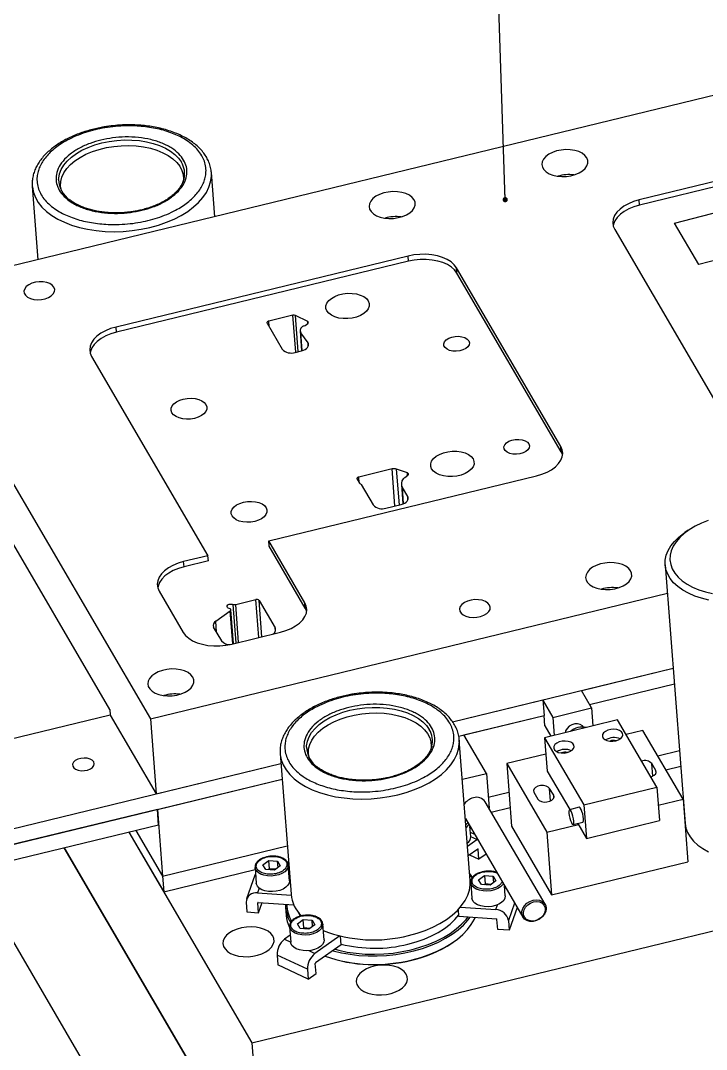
# Model space of a CAD drawing. Header units: millimetres. Extents: x 4 to 907, y 5 to 1495.
# Drawn here: x 93.5 to 227.1, y 135.8 to 336.3 of the extents above; entities that cross this region are included whole.
import ezdxf

# ---------------------------------------------------------------- set-up
doc = ezdxf.new("R2010")
doc.units = ezdxf.units.MM
doc.dimstyles.new('SLDDIMSTYLE1', dxfattribs={"dimtxt": 0.18, "dimasz": 1.016, "dimexe": 0, "dimexo": 0.0625, "dimgap": 0, "dimtad": 0, "dimtih": 1, "dimtoh": 1, "dimdec": 0, "dimrnd": 1e-09, "dimzin": 0, "dimdsep": 46, "dimtxsty": 'Standard', "dimblk1": 'DOT', "dimblk2": 'DOT', "dimsah": 1, "dimcen": 0.09, "dimadec": 0, "dimazin": 0, "dimtfac": 1.016, "dimtdec": 0, "dimtofl": 0, "dimtmove": 0, "dimatfit": 3, "dimldrblk": 'DOT', "dimfxl": 1, "dimfrac": 2, "dimtolj": 1, "dimtzin": 0, "dimarcsym": 0})

# ---------------------------------------------------------------- blocks, each defined once
blk = doc.blocks.new('_Dot')
at = {"color": 0, "linetype": 'ByBlock', "lineweight": -2}
blk.add_line((-0.5, 0), (-1, 0), dxfattribs=at)
at = {"color": 0, "linetype": 'ByBlock', "const_width": 0.5}
blk.add_lwpolyline([(-0.25, 0, 1), (0.25, 0, 1)], format="xyb", close=True, dxfattribs=at)

msp = doc.modelspace()

# ---------------------------------------------------------------- linework, layer by layer
at = {"color": 7, "linetype": 'Continuous', "lineweight": 25}
for p, q in [((320.518, 344.096), (70.29, 283.279)), ((275.56, 316.352), (213.951, 301.378)), ((275.639, 315.336), (214.03, 300.362)), ((125.274, 305.479), (125.256, 305.409)), ((131.291, 298.105), (130.624, 306.74)), ((130.636, 306.548), (130.624, 306.74)), ((95.719, 304.19), (95.728, 304.046)), ((95.728, 304.046), (96.833, 289.73)), ((214.03, 300.362), (213.951, 301.378)), ((220.867, 296.844), (242.845, 302.54)), ((225.549, 288.807), (220.867, 296.844)), ((209.187, 295.633), (235.753, 250.108)), ((168.929, 290.435), (112.059, 276.613)), ((169.008, 289.42), (112.138, 275.598)), ((169.008, 289.42), (168.929, 290.435)), ((232.612, 290.637), (225.549, 288.807)), ((198.697, 253.333), (178.382, 288.146)), ((178.461, 287.131), (178.382, 288.146)), ((198.776, 252.318), (178.461, 287.131)), ((70.29, 283.279), (118.734, 200.263)), ((146.509, 278.906), (141.791, 277.76)), ((149.39, 277.685), (147.007, 278.867)), ((141.473, 277.377), (144.438, 272.288)), ((148.448, 276.757), (148.545, 276.823)), ((148.899, 276.932), (149.411, 277.276)), ((112.138, 275.598), (112.059, 276.613)), ((147.907, 275.882), (148.209, 271.98)), ((149.446, 273.543), (148.048, 275.511)), ((149.499, 272.847), (149.446, 273.543)), ((107.295, 270.869), (129.954, 232.039)), ((146.958, 271.677), (148.195, 271.977)), ((110.833, 202.059), (80.282, 254.412)), ((198.776, 252.318), (198.697, 253.333)), ((199.054, 251.671), (198.776, 252.318)), ((165.824, 248.954), (159.322, 247.374)), ((168.797, 248.168), (166.714, 248.922)), ((141.802, 234.918), (193.933, 247.589)), ((159.004, 246.991), (159.473, 246.188)), ((168.337, 247.266), (168.915, 247.77)), ((159.786, 245.937), (162.115, 241.938)), ((167.627, 245.95), (167.921, 242.143)), ((168.868, 243.586), (167.832, 245.323)), ((164.635, 241.327), (167.601, 242.047)), ((223.53, 236.992), (222.86, 236.537)), ((148.834, 222.868), (141.802, 234.918)), ((141.88, 233.903), (141.802, 234.918)), ((148.912, 221.852), (141.88, 233.903)), ((129.954, 232.039), (125.215, 230.887)), ((125.293, 229.871), (125.215, 230.887)), ((130.032, 231.023), (125.293, 229.871)), ((130.032, 231.023), (129.954, 232.039)), ((219.024, 230.244), (222.913, 179.872)), ((118.734, 200.263), (219.449, 224.742)), ((120.45, 225.142), (125.138, 217.109)), ((135.367, 222.535), (139.298, 223.491)), ((139.929, 223.338), (143.054, 217.982)), ((148.912, 221.852), (148.834, 222.868)), ((131.473, 219.281), (134.313, 221.278)), ((134.273, 221.686), (133.926, 221.848)), ((134.947, 214.906), (134.439, 221.491)), ((149.191, 221.205), (148.912, 221.852)), ((132.628, 215.448), (131.067, 218.123)), ((134.591, 214.819), (144.069, 217.123)), ((177.601, 199.672), (220.578, 210.118)), ((202.799, 205.796), (220.578, 210.118)), ((204.295, 203.056), (220.813, 207.071)), ((204.689, 202.38), (202.708, 205.774)), ((202.799, 205.796), (202.814, 205.593)), ((177.601, 199.672), (195.216, 203.953)), ((195.216, 203.953), (195.451, 200.907)), ((195.232, 203.75), (197.107, 200.537)), ((110.917, 200.97), (80.112, 193.483)), ((110.833, 202.059), (110.917, 200.97)), ((110.917, 200.97), (119.863, 185.639)), ((138.527, 137.089), (403.92, 201.592)), ((178.804, 196.861), (195.451, 200.907)), ((179.812, 197.106), (195.451, 200.907)), ((195.608, 198.876), (195.451, 200.907)), ((197.107, 200.537), (204.689, 202.38)), ((197.107, 200.537), (197.377, 197.032)), ((204.689, 202.38), (204.96, 198.875)), ((118.734, 200.263), (119.863, 185.639)), ((209.742, 200.037), (195.524, 196.582)), ((195.608, 198.876), (196.77, 196.884)), ((217.399, 186.915), (209.742, 200.037)), ((184.187, 189.607), (179.812, 197.106)), ((195.524, 196.582), (203.181, 183.46)), ((195.524, 196.582), (196.026, 190.082)), ((214.685, 197.981), (211.407, 197.184)), ((222.499, 184.591), (214.685, 197.981)), ((173.565, 194.906), (173.547, 194.837)), ((181.032, 168.747), (178.915, 196.167)), ((178.927, 195.976), (178.915, 196.167)), ((144.01, 193.618), (144.019, 193.473)), ((144.019, 193.473), (146.136, 166.053)), ((195.771, 193.384), (188.146, 191.53)), ((217.569, 193.039), (221.817, 194.072)), ((84.32, 177), (144.168, 191.546)), ((119.863, 185.639), (144.168, 191.546)), ((188.146, 191.53), (195.959, 178.141)), ((188.146, 191.53), (189.087, 179.344)), ((217.206, 190.184), (216.424, 191.523)), ((219.155, 190.321), (222.052, 191.025)), ((84.555, 173.954), (144.403, 188.5)), ((120.099, 182.593), (144.403, 188.5)), ((179.509, 188.47), (184.187, 189.607)), ((184.187, 189.607), (184.712, 182.818)), ((196.026, 190.082), (200.421, 182.551)), ((197.301, 185.347), (196.52, 186.686)), ((203.181, 183.46), (217.399, 186.915)), ((217.399, 186.915), (217.901, 180.416)), ((184.542, 185.012), (188.574, 185.992)), ((193.439, 185.937), (194.221, 184.598)), ((217.669, 183.417), (222.499, 184.591)), ((222.499, 184.591), (223.44, 172.404)), ((120.099, 182.593), (84.555, 173.954)), ((120.099, 182.593), (121.102, 169.593)), ((120.334, 179.546), (120.099, 182.593)), ((195.616, 164.132), (183.974, 184.083)), ((185.156, 182.057), (188.809, 182.945)), ((202.297, 183.007), (200.401, 182.546)), ((203.181, 183.46), (203.683, 176.96)), ((180.102, 180.798), (191.297, 161.612)), ((120.334, 179.546), (84.79, 170.907)), ((115.92, 178.473), (121.102, 169.593)), ((180.337, 180.395), (180.136, 180.346)), ((181.144, 177.291), (180.991, 179.274)), ((189.087, 179.344), (196.9, 165.954)), ((195.959, 178.141), (202.12, 179.638)), ((201.109, 179.631), (203.005, 180.091)), ((201.999, 179.847), (203.683, 176.96)), ((203.683, 176.96), (217.901, 180.416)), ((114.569, 178.145), (138.527, 137.089)), ((114.569, 178.145), (121.337, 166.547)), ((180.517, 175.412), (182.359, 176.706)), ((181.92, 177.682), (181.083, 178.074)), ((182.359, 176.706), (182.453, 176.769)), ((195.959, 178.141), (196.9, 165.954)), ((101.959, 175.08), (140.722, 108.654)), ((146.973, 97.942), (101.959, 175.08)), ((121.102, 169.593), (145.406, 175.5)), ((182.5, 174.878), (180.659, 173.584)), ((182.723, 172.894), (182.572, 174.844)), ((140.664, 171.83), (141.815, 172.64)), ((141.815, 172.64), (143.507, 172.521)), ((141.94, 171.015), (141.815, 172.64)), ((143.507, 172.521), (144.049, 171.594)), ((143.603, 171.28), (143.507, 172.521)), ((145.384, 172.391), (145.642, 172.454)), ((180.895, 173.75), (182.723, 172.894)), ((184.135, 173.887), (182.723, 172.894)), ((150.109, 57.319), (83.666, 171.179)), ((121.337, 166.547), (139.161, 170.879)), ((139.132, 171.259), (139.367, 168.212)), ((139.135, 171.22), (139.132, 171.259)), ((141.205, 170.903), (140.664, 171.83)), ((142.898, 170.784), (141.205, 170.903)), ((141.94, 171.015), (141.729, 170.866)), ((143.109, 170.933), (141.94, 171.015)), ((144.049, 171.594), (142.898, 170.784)), ((145.848, 168.712), (145.612, 171.759)), ((145.785, 170.598), (145.701, 170.604)), ((196.9, 165.954), (223.44, 172.404)), ((121.102, 169.593), (121.337, 166.547)), ((139.103, 169.762), (137.487, 165.159)), ((181.544, 169.282), (180.92, 170.2)), ((182.68, 168.894), (183.831, 169.703)), ((183.221, 167.966), (182.68, 168.894)), ((183.831, 169.703), (185.523, 169.585)), ((183.831, 169.703), (183.956, 168.078)), ((186.065, 168.657), (184.914, 167.848)), ((185.523, 169.585), (186.065, 168.657)), ((185.619, 168.344), (185.523, 169.585)), ((181.047, 168.134), (181.163, 168.126)), ((181.148, 168.322), (181.383, 165.276)), ((181.151, 168.284), (181.148, 168.322)), ((184.914, 167.848), (183.221, 167.966)), ((183.956, 168.078), (183.745, 167.929)), ((185.125, 167.997), (183.956, 168.078)), ((187.864, 165.776), (187.71, 167.759)), ((187.718, 167.666), (187.768, 167.661)), ((137.406, 164.528), (137.554, 162.619)), ((139.601, 166.314), (146.154, 165.856)), ((139.742, 164.486), (146.669, 164.002)), ((139.801, 162.462), (140.493, 164.434)), ((137.554, 162.619), (139.801, 162.462)), ((139.801, 162.462), (139.65, 164.412)), ((145.078, 163.52), (145.203, 161.895)), ((178.848, 161.753), (178.742, 163.126)), ((179.121, 163.552), (186.014, 163.07)), ((190.211, 163.474), (188.657, 159.047)), ((147.384, 160.315), (148.535, 161.124)), ((148.535, 161.124), (150.227, 161.006)), ((148.66, 159.5), (148.535, 161.124)), ((150.227, 161.006), (150.768, 160.079)), ((150.323, 159.765), (150.227, 161.006)), ((186.155, 161.242), (178.848, 161.753)), ((186.409, 159.204), (186.259, 161.154)), ((188.509, 160.957), (188.657, 159.047)), ((145.851, 159.744), (146.086, 156.697)), ((145.855, 159.705), (145.851, 159.744)), ((147.925, 159.387), (147.384, 160.315)), ((149.617, 159.269), (147.925, 159.387)), ((148.66, 159.5), (148.449, 159.351)), ((149.829, 159.418), (148.66, 159.5)), ((150.768, 160.079), (149.617, 159.269)), ((152.567, 157.197), (152.332, 160.244)), ((188.657, 159.047), (186.409, 159.204)), ((145.981, 158.061), (144.872, 157.281)), ((155.664, 157.936), (150.791, 154.51)), ((155.902, 156.176), (155.768, 157.911)), ((177.464, 156.53), (177.632, 156.644)), ((155.902, 156.176), (150.932, 152.682)), ((149.347, 151.438), (143.427, 154.21)), ((143.427, 154.21), (143.575, 152.301)), ((151.023, 150.604), (150.872, 152.554)), ((149.494, 149.529), (143.575, 152.301)), ((149.347, 151.438), (149.494, 149.529)), ((149.494, 149.529), (151.023, 150.604)), ((138.527, 137.089), (140.722, 108.654))]:
    msp.add_line(p, q, dxfattribs=at)
at = {"color": 8, "linetype": 'Continuous', "lineweight": 25}
for p, q in [((147.065, 271.703), (146.509, 278.906)), ((147.551, 271.821), (147.007, 278.867)), ((141.874, 276.689), (141.791, 277.76)), ((149.421, 277.282), (149.39, 277.685)), ((148.318, 272.009), (148.048, 275.511)), ((166.38, 241.75), (165.824, 248.954)), ((167.252, 241.962), (166.714, 248.922)), ((159.405, 246.305), (159.322, 247.374)), ((168.833, 247.698), (168.797, 248.168)), ((168.073, 242.203), (167.832, 245.323)), ((168.918, 242.946), (168.868, 243.586)), ((139.869, 216.102), (139.298, 223.491)), ((140.476, 216.25), (139.929, 223.338)), ((134.807, 214.872), (134.313, 221.278)), ((135.477, 215.035), (134.896, 222.561)), ((135.937, 215.147), (135.367, 222.535)), ((131.638, 217.144), (131.473, 219.281)), ((143.102, 217.357), (143.054, 217.982)), ((216.612, 189.092), (216.424, 191.523)), ((217.245, 189.677), (217.206, 190.184)), ((196.707, 184.254), (196.52, 186.686)), ((197.34, 184.839), (197.301, 185.347)), ((182.359, 176.706), (181.145, 177.274)), ((182.572, 174.844), (182.499, 174.878)), ((139.932, 167.258), (139.601, 166.314)), ((139.668, 164.461), (139.65, 164.412)), ((186.014, 163.07), (186.345, 164.014)), ((189.7, 164.349), (188.509, 160.957)), ((144.872, 157.281), (146.085, 156.713)), ((149.578, 155.078), (150.791, 154.51))]:
    msp.add_line(p, q, dxfattribs=at)
at = {"color": 8, "linetype": 'Continuous', "lineweight": 25, "flags": 128}
for points in [[(100.868, 305.331), (100.879, 305.591), (101.034, 306.456), (101.364, 307.314), (101.867, 308.151), (102.534, 308.955), (103.355, 309.714), (104.32, 310.418), (105.412, 311.056), (106.618, 311.619), (107.918, 312.099), (109.294, 312.488), (110.727, 312.782), (112.195, 312.975), (113.676, 313.065), (115.15, 313.05), (116.594, 312.932), (117.988, 312.711), (119.311, 312.39), (120.544, 311.975), (121.669, 311.472), (122.669, 310.887), (123.531, 310.23), (124.241, 309.509), (124.789, 308.736)], [(118.646, 296.02), (120.296, 296.476), (121.873, 297.023), (123.36, 297.657), (124.744, 298.369), (126.008, 299.154), (127.141, 300.003), (128.131, 300.907), (128.967, 301.857), (129.641, 302.844), (130.146, 303.856), (130.477, 304.885), (130.63, 305.918), (130.636, 306.548)], [(95.728, 304.046), (95.748, 303.839), (95.952, 302.827), (96.333, 301.841), (96.887, 300.892), (97.609, 299.989), (98.49, 299.141), (99.521, 298.357), (100.693, 297.646), (101.993, 297.014), (103.407, 296.468), (104.922, 296.013), (106.522, 295.655), (108.19, 295.397), (109.909, 295.241), (111.661, 295.19), (113.429, 295.243), (115.195, 295.4), (116.94, 295.66), (118.646, 296.02)], [(149.158, 194.759), (149.17, 195.019), (149.324, 195.884), (149.655, 196.741), (150.158, 197.578), (150.825, 198.382), (151.646, 199.142), (152.61, 199.846), (153.703, 200.484), (154.908, 201.047), (156.209, 201.527), (157.585, 201.916), (159.018, 202.209), (160.486, 202.402), (161.967, 202.492), (163.44, 202.478), (164.885, 202.359), (166.278, 202.138), (167.602, 201.818), (168.835, 201.403), (169.96, 200.899), (170.96, 200.315), (171.822, 199.657), (172.532, 198.937), (173.08, 198.164)], [(166.936, 185.448), (168.587, 185.904), (170.163, 186.451), (171.651, 187.084), (173.034, 187.797), (174.299, 188.582), (175.432, 189.431), (176.421, 190.335), (177.257, 191.285), (177.932, 192.271), (178.437, 193.284), (178.768, 194.312), (178.921, 195.346), (178.927, 195.976)], [(144.019, 193.473), (144.039, 193.267), (144.243, 192.255), (144.624, 191.269), (145.178, 190.319), (145.899, 189.416), (146.78, 188.568), (147.812, 187.785), (148.984, 187.073), (150.284, 186.441), (151.698, 185.895), (153.213, 185.441), (154.813, 185.083), (156.481, 184.825), (158.2, 184.669), (159.952, 184.617), (161.72, 184.671), (163.486, 184.828), (165.23, 185.088), (166.936, 185.448)], [(180.759, 179.672), (180.606, 179.437), (180.235, 179.065)], [(145.616, 171.669), (145.548, 171.287), (145.31, 170.859), (144.913, 170.466), (144.38, 170.129), (143.738, 169.867), (143.023, 169.693), (142.273, 169.617), (141.528, 169.643), (140.828, 169.77), (140.212, 169.99), (139.712, 170.292), (139.356, 170.66), (139.162, 171.074), (139.135, 171.22)], [(187.478, 168.157), (187.326, 167.922), (186.929, 167.529), (186.396, 167.193), (185.754, 166.93), (185.039, 166.757), (184.289, 166.681), (183.544, 166.707), (182.844, 166.833), (182.228, 167.054), (181.728, 167.356), (181.372, 167.724), (181.178, 168.137), (181.151, 168.284)], [(152.335, 160.154), (152.267, 159.772), (152.029, 159.344), (151.633, 158.951), (151.1, 158.614), (150.458, 158.352), (149.743, 158.178), (148.993, 158.102), (148.248, 158.128), (147.548, 158.255), (146.932, 158.475), (146.432, 158.777), (146.075, 159.145), (145.882, 159.559), (145.855, 159.705)]]:
    msp.add_lwpolyline(points, dxfattribs=at)
at = {"color": 7, "linetype": 'Continuous', "lineweight": 25, "flags": 128}
for points in [[(101.416, 303.192), (101.402, 303.242), (101.25, 304.087), (101.28, 304.946), (101.491, 305.805), (101.879, 306.652), (102.439, 307.474), (103.163, 308.258), (104.038, 308.993), (105.053, 309.666), (106.191, 310.269), (107.435, 310.792), (108.767, 311.227), (110.167, 311.567), (111.612, 311.807), (113.082, 311.944), (114.553, 311.975), (116.004, 311.901), (117.413, 311.722), (118.758, 311.44), (120.019, 311.061), (121.177, 310.59), (122.213, 310.034), (123.114, 309.401), (123.864, 308.701), (124.452, 307.945), (124.87, 307.145), (125.112, 306.311), (125.173, 305.457), (125.076, 304.7)], [(203.743, 309.599), (203.372, 310.063), (202.842, 310.465), (202.175, 310.79), (201.397, 311.023), (200.54, 311.156), (199.64, 311.182), (198.733, 311.101), (197.857, 310.917), (197.047, 310.635), (196.336, 310.269), (195.754, 309.833), (195.325, 309.345), (195.066, 308.825), (194.987, 308.294), (195.092, 307.774), (195.376, 307.287), (195.829, 306.851), (196.431, 306.486), (197.157, 306.206), (197.979, 306.022), (198.862, 305.942), (199.77, 305.969), (200.666, 306.102), (201.514, 306.337), (202.278, 306.662), (202.927, 307.065), (203.435, 307.529), (203.782, 308.036), (203.952, 308.564), (203.938, 309.092), (203.743, 309.599)], [(170.095, 301.421), (169.724, 301.885), (169.194, 302.287), (168.527, 302.612), (167.749, 302.845), (166.892, 302.978), (165.992, 303.004), (165.085, 302.923), (164.209, 302.738), (163.399, 302.457), (162.688, 302.091), (162.106, 301.655), (161.677, 301.167), (161.418, 300.647), (161.339, 300.116), (161.444, 299.596), (161.728, 299.109), (162.181, 298.673), (162.783, 298.308), (163.509, 298.027), (164.331, 297.844), (165.214, 297.764), (166.122, 297.791), (167.018, 297.924), (167.866, 298.159), (168.63, 298.484), (169.279, 298.887), (169.787, 299.351), (170.134, 299.858), (170.304, 300.386), (170.29, 300.914), (170.095, 301.421)], [(213.951, 301.378), (212.868, 301.058), (211.869, 300.647), (210.98, 300.156), (210.221, 299.595), (209.611, 298.98), (209.166, 298.324), (208.897, 297.645), (208.81, 296.959), (208.907, 296.283), (209.187, 295.633)], [(214.03, 300.362), (212.947, 300.042), (211.948, 299.632), (211.058, 299.14), (210.299, 298.579), (209.69, 297.964), (209.245, 297.309), (208.976, 296.629), (208.908, 296.28)], [(178.382, 288.146), (177.928, 288.753), (177.31, 289.303), (176.543, 289.781), (175.647, 290.177), (174.643, 290.48), (173.555, 290.684), (172.412, 290.782), (171.241, 290.773), (170.07, 290.656), (168.929, 290.435)], [(178.461, 287.131), (178.006, 287.738), (177.388, 288.287), (176.622, 288.766), (175.725, 289.162), (174.721, 289.465), (173.634, 289.668), (172.491, 289.766), (171.319, 289.757), (170.149, 289.641), (169.008, 289.42)], [(99.955, 284.373), (99.633, 284.751), (99.152, 285.062), (98.543, 285.286), (97.844, 285.409), (97.099, 285.424), (96.354, 285.329), (95.658, 285.131), (95.053, 284.842), (94.577, 284.48), (94.26, 284.068), (94.123, 283.631), (94.173, 283.198), (94.408, 282.795), (94.813, 282.448), (95.362, 282.179), (96.022, 282.004), (96.749, 281.934), (97.5, 281.975), (98.226, 282.122), (98.882, 282.368), (99.427, 282.696), (99.826, 283.086), (100.055, 283.514), (100.099, 283.952), (99.955, 284.373)], [(161.184, 281.694), (161.372, 281.2), (161.376, 280.684), (161.195, 280.17), (160.838, 279.679), (160.32, 279.234), (159.664, 278.853), (158.898, 278.554), (158.055, 278.349), (157.174, 278.248), (156.292, 278.255), (155.447, 278.369), (154.677, 278.585), (154.016, 278.895), (153.491, 279.285), (153.127, 279.736), (152.939, 280.231), (152.935, 280.747), (153.116, 281.261), (153.473, 281.752), (153.991, 282.197), (154.647, 282.578), (155.413, 282.877), (156.256, 283.082), (157.137, 283.183), (158.019, 283.176), (158.864, 283.062), (159.634, 282.845), (160.295, 282.536), (160.82, 282.146), (161.184, 281.694)], [(141.791, 277.76), (141.702, 277.732), (141.622, 277.695), (141.554, 277.65), (141.502, 277.6), (141.467, 277.545), (141.45, 277.488), (141.452, 277.431), (141.473, 277.377)], [(112.059, 276.613), (110.976, 276.294), (109.977, 275.883), (109.088, 275.391), (108.329, 274.831), (107.719, 274.215), (107.275, 273.56), (107.005, 272.881), (106.918, 272.194), (107.016, 271.518), (107.295, 270.869)], [(112.138, 275.598), (111.055, 275.278), (110.056, 274.867), (109.166, 274.376), (108.407, 273.815), (107.798, 273.199), (107.353, 272.544), (107.084, 271.865), (107.016, 271.515)], [(180.754, 273.928), (180.876, 273.546), (180.815, 273.149), (180.572, 272.767), (180.168, 272.428), (179.631, 272.158), (179.002, 271.977), (178.327, 271.898), (177.656, 271.926), (177.039, 272.06), (176.522, 272.291), (176.143, 272.599), (175.93, 272.964), (175.899, 273.357), (176.053, 273.75), (176.379, 274.114), (176.854, 274.421), (177.443, 274.649), (178.101, 274.78), (178.78, 274.806), (179.43, 274.724), (180.003, 274.54), (180.455, 274.268), (180.754, 273.928)], [(148.195, 271.977), (148.56, 272.09), (148.885, 272.241), (149.158, 272.425), (149.367, 272.634), (149.505, 272.859), (149.564, 273.092), (149.545, 273.323), (149.446, 273.543)], [(129.571, 261.488), (129.731, 261.051), (129.717, 260.595), (129.529, 260.144), (129.177, 259.719), (128.678, 259.343), (128.058, 259.034), (127.347, 258.807), (126.582, 258.675), (125.799, 258.643), (125.04, 258.714), (124.342, 258.883), (123.739, 259.142), (123.262, 259.479), (122.936, 259.876), (122.776, 260.313), (122.79, 260.769), (122.978, 261.22), (123.33, 261.645), (123.828, 262.021), (124.449, 262.33), (125.159, 262.557), (125.925, 262.689), (126.707, 262.721), (127.466, 262.65), (128.165, 262.481), (128.768, 262.222), (129.244, 261.885), (129.571, 261.488)], [(192.474, 253.844), (192.597, 253.461), (192.535, 253.064), (192.293, 252.682), (191.888, 252.344), (191.351, 252.074), (190.722, 251.893), (190.047, 251.813), (189.376, 251.842), (188.759, 251.976), (188.242, 252.206), (187.863, 252.515), (187.65, 252.88), (187.62, 253.273), (187.773, 253.666), (188.099, 254.03), (188.575, 254.337), (189.163, 254.564), (189.821, 254.696), (190.501, 254.722), (191.151, 254.639), (191.723, 254.456), (192.175, 254.184), (192.474, 253.844)], [(193.933, 247.589), (195.016, 247.908), (196.015, 248.319), (196.904, 248.811), (197.663, 249.371), (198.273, 249.987), (198.717, 250.642), (198.987, 251.321), (199.074, 252.007), (198.976, 252.684), (198.697, 253.333)], [(181.59, 250.912), (181.779, 250.418), (181.782, 249.902), (181.602, 249.388), (181.245, 248.897), (180.727, 248.452), (180.07, 248.071), (179.304, 247.772), (178.462, 247.567), (177.581, 247.466), (176.698, 247.473), (175.854, 247.587), (175.084, 247.803), (174.422, 248.113), (173.898, 248.502), (173.534, 248.954), (173.346, 249.449), (173.342, 249.965), (173.522, 250.479), (173.88, 250.97), (174.398, 251.415), (175.054, 251.796), (175.82, 252.095), (176.662, 252.3), (177.544, 252.401), (178.426, 252.394), (179.271, 252.28), (180.04, 252.063), (180.702, 251.754), (181.226, 251.364), (181.59, 250.912)], [(159.322, 247.374), (159.233, 247.346), (159.153, 247.31), (159.085, 247.265), (159.033, 247.214), (158.997, 247.159), (158.981, 247.102), (158.983, 247.046), (159.004, 246.991)], [(168.915, 247.77), (168.963, 247.821), (168.994, 247.877), (169.007, 247.934), (169, 247.991), (168.974, 248.044), (168.931, 248.093), (168.871, 248.135), (168.797, 248.168)], [(141.291, 241.404), (141.451, 240.967), (141.437, 240.511), (141.249, 240.059), (140.897, 239.635), (140.398, 239.259), (139.778, 238.949), (139.067, 238.723), (138.302, 238.591), (137.52, 238.559), (136.76, 238.629), (136.062, 238.798), (135.459, 239.058), (134.983, 239.394), (134.656, 239.791), (134.496, 240.229), (134.51, 240.684), (134.698, 241.136), (135.05, 241.56), (135.549, 241.937), (136.169, 242.246), (136.88, 242.472), (137.645, 242.605), (138.427, 242.636), (139.187, 242.566), (139.885, 242.397), (140.488, 242.137), (140.964, 241.801), (141.291, 241.404)], [(167.601, 242.047), (167.96, 242.158), (168.282, 242.306), (168.552, 242.485), (168.762, 242.69), (168.902, 242.91), (168.968, 243.139), (168.957, 243.367), (168.868, 243.586)], [(227.421, 238.887), (226.085, 238.375), (224.844, 237.782), (223.716, 237.116), (222.713, 236.386), (221.851, 235.6), (221.139, 234.77), (220.587, 233.907), (220.202, 233.02), (219.99, 232.123), (219.953, 231.226), (220.091, 230.341), (220.403, 229.481), (220.885, 228.655), (221.53, 227.875), (222.33, 227.152), (223.275, 226.493), (224.352, 225.909), (225.547, 225.407), (226.845, 224.992), (228.228, 224.672)], [(227.507, 223.384), (226.094, 223.741), (224.77, 224.19), (223.551, 224.726), (222.453, 225.343), (221.49, 226.033), (220.671, 226.787), (220.008, 227.597), (219.509, 228.453), (219.179, 229.344), (219.023, 230.259), (219.043, 231.188), (219.237, 232.119), (219.605, 233.04), (220.141, 233.942), (220.839, 234.812), (221.69, 235.64), (222.685, 236.416), (222.86, 236.537)], [(125.215, 230.887), (124.132, 230.567), (123.133, 230.156), (122.243, 229.665), (121.484, 229.104), (120.875, 228.489), (120.43, 227.833), (120.161, 227.154), (120.074, 226.468), (120.171, 225.792), (120.45, 225.142)], [(212.288, 229.117), (211.917, 229.581), (211.387, 229.983), (210.72, 230.308), (209.942, 230.541), (209.085, 230.674), (208.185, 230.7), (207.278, 230.619), (206.402, 230.435), (205.592, 230.153), (204.881, 229.787), (204.3, 229.351), (203.87, 228.863), (203.611, 228.343), (203.532, 227.812), (203.637, 227.293), (203.921, 226.805), (204.374, 226.369), (204.976, 226.004), (205.702, 225.724), (206.524, 225.54), (207.407, 225.46), (208.315, 225.487), (209.211, 225.62), (210.059, 225.855), (210.823, 226.18), (211.472, 226.583), (211.98, 227.047), (212.327, 227.554), (212.497, 228.082), (212.484, 228.61), (212.288, 229.117)], [(125.293, 229.871), (124.21, 229.552), (123.211, 229.141), (122.321, 228.649), (121.563, 228.089), (120.953, 227.473), (120.508, 226.818), (120.239, 226.139), (120.172, 225.789)], [(133.926, 221.848), (133.752, 221.973), (133.678, 222.131), (133.713, 222.299), (133.854, 222.452), (134.08, 222.568), (134.356, 222.629), (134.642, 222.627), (134.896, 222.561)], [(144.069, 217.123), (145.153, 217.443), (146.151, 217.854), (147.041, 218.345), (147.8, 218.906), (148.409, 219.521), (148.854, 220.177), (149.123, 220.856), (149.211, 221.542), (149.113, 222.218), (148.834, 222.868)], [(184.801, 222.436), (184.478, 222.814), (183.997, 223.125), (183.388, 223.349), (182.689, 223.472), (181.944, 223.487), (181.2, 223.392), (180.503, 223.194), (179.898, 222.905), (179.422, 222.542), (179.106, 222.13), (178.968, 221.694), (179.019, 221.261), (179.254, 220.858), (179.658, 220.511), (180.208, 220.241), (180.867, 220.066), (181.595, 219.997), (182.345, 220.037), (183.071, 220.185), (183.728, 220.43), (184.272, 220.759), (184.672, 221.149), (184.901, 221.577), (184.944, 222.015), (184.801, 222.436)], [(125.138, 217.109), (125.593, 216.501), (126.211, 215.952), (126.977, 215.473), (127.874, 215.077), (128.878, 214.774), (129.965, 214.571), (131.108, 214.473), (132.28, 214.482), (133.45, 214.599), (134.591, 214.819)], [(126.983, 208.384), (126.613, 208.848), (126.083, 209.25), (125.415, 209.575), (124.637, 209.808), (123.78, 209.941), (122.88, 209.967), (121.973, 209.886), (121.097, 209.702), (120.287, 209.42), (119.577, 209.054), (118.995, 208.618), (118.565, 208.13), (118.306, 207.61), (118.227, 207.079), (118.332, 206.56), (118.617, 206.072), (119.069, 205.636), (119.671, 205.271), (120.398, 204.991), (121.219, 204.807), (122.102, 204.727), (123.01, 204.754), (123.906, 204.887), (124.754, 205.122), (125.518, 205.447), (126.167, 205.85), (126.676, 206.314), (127.022, 206.821), (127.192, 207.349), (127.179, 207.877), (126.983, 208.384)], [(149.707, 192.62), (149.693, 192.67), (149.541, 193.515), (149.571, 194.374), (149.782, 195.233), (150.17, 196.08), (150.73, 196.902), (151.453, 197.686), (152.329, 198.42), (153.343, 199.094), (154.482, 199.697), (155.726, 200.219), (157.058, 200.654), (158.457, 200.994), (159.903, 201.235), (161.373, 201.372), (162.844, 201.403), (164.295, 201.329), (165.704, 201.149), (167.049, 200.868), (168.31, 200.489), (169.467, 200.018), (170.504, 199.461), (171.404, 198.829), (172.154, 198.129), (172.743, 197.373), (173.161, 196.572), (173.402, 195.739), (173.463, 194.885), (173.367, 194.127)], [(203.101, 198.654), (202.888, 198.912), (202.476, 199.173), (201.968, 199.297), (201.409, 199.27), (200.848, 199.097), (200.336, 198.792), (199.917, 198.383), (199.63, 197.906), (199.521, 197.553)], [(209.403, 195.98), (209.934, 196.163), (210.363, 196.426), (210.65, 196.744), (210.771, 197.089), (210.715, 197.431), (210.487, 197.739), (210.108, 197.986), (209.61, 198.15), (209.038, 198.216), (208.443, 198.179), (207.878, 198.042), (207.393, 197.816), (207.031, 197.523), (206.824, 197.188), (206.791, 196.84), (206.935, 196.512), (207.242, 196.231), (207.686, 196.023), (208.227, 195.907), (208.817, 195.892), (209.403, 195.98)], [(199.925, 193.676), (200.456, 193.86), (200.884, 194.122), (201.172, 194.44), (201.293, 194.785), (201.237, 195.127), (201.009, 195.435), (200.629, 195.682), (200.131, 195.846), (199.559, 195.912), (198.965, 195.875), (198.399, 195.738), (197.914, 195.513), (197.553, 195.219), (197.346, 194.884), (197.313, 194.537), (197.456, 194.208), (197.764, 193.927), (198.208, 193.719), (198.749, 193.603), (199.339, 193.588), (199.925, 193.676)], [(107.711, 191.859), (107.426, 192.173), (106.987, 192.415), (106.433, 192.564), (105.815, 192.608), (105.185, 192.541), (104.601, 192.37), (104.115, 192.11), (103.769, 191.785), (103.594, 191.422), (103.606, 191.055), (103.804, 190.716), (104.17, 190.434), (104.672, 190.236), (105.265, 190.139), (105.896, 190.151), (106.51, 190.271), (107.051, 190.489), (107.472, 190.785), (107.735, 191.133), (107.817, 191.502), (107.711, 191.859)], [(216.212, 188.949), (216.433, 189.018), (216.875, 189.244), (217.172, 189.537), (217.286, 189.864), (217.206, 190.184)], [(196.52, 186.686), (196.253, 186.961), (195.833, 187.158), (195.31, 187.252), (194.747, 187.233), (194.212, 187.103), (193.77, 186.878), (193.473, 186.584), (193.358, 186.257), (193.439, 185.937)], [(194.221, 184.598), (194.487, 184.323), (194.907, 184.126), (195.431, 184.031), (195.994, 184.05), (196.528, 184.18), (196.971, 184.406), (197.267, 184.7), (197.382, 185.026), (197.301, 185.347)], [(201.224, 180.285), (201.164, 180.75), (201.054, 181.256), (200.908, 181.742), (200.744, 182.149), (200.581, 182.428), (200.439, 182.545), (200.336, 182.487), (200.282, 182.26), (200.286, 181.892), (200.347, 181.426), (200.457, 180.92), (200.602, 180.435), (200.766, 180.028), (200.929, 179.749), (201.071, 179.631), (201.175, 179.69), (201.228, 179.917), (201.224, 180.285)], [(203.005, 180.091), (203.07, 180.15), (203.124, 180.377), (203.12, 180.746), (203.059, 181.211), (202.95, 181.717), (202.804, 182.203), (202.64, 182.61), (202.477, 182.889), (202.335, 183.006), (202.297, 183.007)], [(222.913, 179.872), (223.068, 178.972), (223.398, 178.081), (223.897, 177.225), (224.56, 176.415), (225.378, 175.661), (226.342, 174.971), (227.44, 174.354)], [(145.612, 171.759), (145.614, 171.727), (145.616, 171.669)], [(139.227, 170.029), (139.143, 169.865), (139.103, 169.762)], [(145.848, 168.712), (145.85, 168.68), (145.783, 168.24), (145.545, 167.812), (145.149, 167.419), (144.615, 167.082), (143.974, 166.82), (143.258, 166.646), (142.508, 166.57), (141.763, 166.596), (141.064, 166.723), (140.447, 166.943), (139.947, 167.246), (139.591, 167.613), (139.397, 168.027), (139.367, 168.212)], [(169.053, 158.027), (170.703, 158.483), (172.28, 159.031), (173.768, 159.664), (175.151, 160.377), (176.416, 161.162), (177.549, 162.01), (178.538, 162.914), (179.374, 163.865), (180.048, 164.851), (180.553, 165.863), (180.884, 166.892), (181.038, 167.925), (181.032, 168.747)], [(181.42, 169.197), (181.291, 169.428), (180.937, 169.98)], [(187.864, 165.776), (187.866, 165.744), (187.799, 165.304), (187.561, 164.876), (187.165, 164.483), (186.631, 164.146), (185.99, 163.884), (185.274, 163.71), (184.524, 163.634), (183.779, 163.66), (183.08, 163.787), (182.463, 164.007), (181.963, 164.309), (181.607, 164.677), (181.413, 165.091), (181.383, 165.276)], [(193.3, 164.904), (193.945, 164.984), (194.554, 164.907), (195.081, 164.68), (195.488, 164.318), (195.745, 163.85), (195.831, 163.308), (195.742, 162.735), (195.483, 162.172), (195.074, 161.66), (194.544, 161.239), (193.935, 160.939), (193.289, 160.782), (192.656, 160.78), (192.083, 160.933), (191.611, 161.231), (191.276, 161.65), (191.103, 162.159), (191.105, 162.722), (191.28, 163.296), (191.618, 163.838), (192.091, 164.309), (192.666, 164.673), (193.3, 164.904)], [(193.394, 164.567), (194, 164.639), (194.569, 164.557), (195.054, 164.327), (195.416, 163.969), (195.626, 163.512), (195.666, 162.991), (195.533, 162.451), (195.239, 161.933), (194.806, 161.481), (194.271, 161.131), (193.676, 160.911), (193.069, 160.839), (192.5, 160.921), (192.015, 161.15), (191.653, 161.508), (191.444, 161.965), (191.404, 162.486), (191.536, 163.026), (191.831, 163.544), (192.263, 163.996), (192.798, 164.347), (193.394, 164.567)], [(147.6, 162.486), (147.664, 162.309), (147.887, 161.794)], [(154.337, 155.076), (154.356, 155.07), (155.96, 154.668), (157.638, 154.361), (159.373, 154.153), (161.149, 154.046), (162.949, 154.041), (164.757, 154.139), (166.556, 154.337), (168.329, 154.634), (170.06, 155.028), (171.732, 155.514), (173.329, 156.089), (174.837, 156.747), (176.242, 157.481), (177.53, 158.285), (178.69, 159.152), (179.711, 160.073), (180.583, 161.039), (181.007, 161.602)], [(154.709, 155.337), (155.446, 155.146), (157.102, 154.803), (158.822, 154.56), (160.59, 154.418), (162.388, 154.381), (164.199, 154.447), (166.006, 154.616), (167.792, 154.888), (169.538, 155.258), (171.229, 155.723), (172.848, 156.279), (174.379, 156.921), (175.808, 157.643), (177.121, 158.436), (178.306, 159.295), (179.35, 160.21), (180.244, 161.173), (180.603, 161.63)], [(168.913, 156.329), (170.52, 156.774), (172.052, 157.312), (173.494, 157.936), (174.828, 158.639), (176.042, 159.413), (177.121, 160.251), (178.053, 161.142), (178.823, 162.069)], [(169.758, 153.296), (171.445, 153.759), (173.063, 154.313), (174.595, 154.95), (176.027, 155.666), (177.345, 156.453), (178.538, 157.305), (179.595, 158.213), (180.505, 159.169), (181.26, 160.164), (181.852, 161.188), (182.012, 161.532)], [(142.587, 157.951), (142.205, 158.437), (141.667, 158.864), (140.99, 159.216), (140.199, 159.481), (139.324, 159.649), (138.395, 159.714), (137.446, 159.674), (136.512, 159.529), (135.626, 159.286), (134.821, 158.954), (134.125, 158.543), (133.563, 158.069), (133.156, 157.55), (132.919, 157.003), (132.86, 156.449), (132.981, 155.908), (133.279, 155.398), (133.741, 154.94), (134.351, 154.549), (135.089, 154.239), (135.925, 154.021), (136.831, 153.905), (137.774, 153.892), (138.72, 153.985), (139.634, 154.18), (140.484, 154.469), (141.238, 154.842), (141.87, 155.286), (142.356, 155.785), (142.679, 156.321), (142.828, 156.874), (142.797, 157.424), (142.587, 157.951)], [(152.332, 160.244), (152.334, 160.212), (152.335, 160.154)], [(152.567, 157.197), (152.569, 157.165), (152.502, 156.725), (152.264, 156.297), (151.868, 155.904), (151.335, 155.567), (150.693, 155.305), (149.978, 155.131), (149.228, 155.055), (148.483, 155.081), (147.783, 155.208), (147.167, 155.428), (146.667, 155.731), (146.311, 156.098), (146.117, 156.512), (146.086, 156.697)], [(168.576, 150.508), (168.194, 150.994), (167.655, 151.421), (166.979, 151.773), (166.188, 152.038), (165.313, 152.206), (164.384, 152.271), (163.435, 152.23), (162.501, 152.086), (161.615, 151.843), (160.81, 151.51), (160.114, 151.1), (159.552, 150.626), (159.145, 150.106), (158.908, 149.56), (158.849, 149.006), (158.97, 148.464), (159.267, 147.955), (159.73, 147.497), (160.34, 147.105), (161.077, 146.796), (161.914, 146.578), (162.82, 146.461), (163.763, 146.449), (164.709, 146.542), (165.623, 146.736), (166.472, 147.025), (167.227, 147.399), (167.858, 147.843), (168.345, 148.342), (168.668, 148.877), (168.817, 149.43), (168.786, 149.981), (168.576, 150.508)]]:
    msp.add_lwpolyline(points, dxfattribs=at)
at = {"color": 8, "linetype": 'Continuous', "lineweight": 25}
for centre in [(121.128, 306.527), (169.419, 195.954)]:
    msp.add_arc(centre, 4.276, 345.81498, 31.11266, dxfattribs=at)
at = {"color": 7, "linetype": 'Continuous', "lineweight": 25}
for centre, radius, start, end in [((106.005, 305.537), 5.142, 182.29213, 233.89654), ((200.231, 298.794), 7.518, 82.36458, 106.46413), ((166.583, 290.616), 7.518, 82.36458, 106.46413), ((146.702, 278.169), 0.762, 66.41974, 104.67829), ((148.797, 275.958), 0.873, 113.60215, 210.8238), ((148.513, 277.551), 0.729, 272.52337, 301.90669), ((149.322, 277.476), 0.22, 294.01507, 72.02107), ((146.172, 273.938), 2.394, 223.57196, 289.16), ((166.214, 247.409), 1.593, 71.68245, 104.14657), ((169.11, 246.074), 1.483, 139.50812, 210.42254), ((168.337, 246.742), 0.461, 109.47775, 140.29678), ((167.997, 247.672), 0.53, 290.67735, 310.03299), ((159.744, 246.366), 0.324, 213.3417, 249.33625), ((159.515, 245.76), 0.324, 33.30213, 69.34176), ((163.85, 243.588), 2.394, 223.57196, 289.16), ((208.777, 218.312), 7.518, 82.36458, 106.46413), ((139.495, 222.925), 0.599, 43.60481, 109.16931), ((134.214, 221.474), 0.22, 296.59309, 74.60763), ((135.173, 223.292), 0.781, 249.25118, 284.36852), ((131.857, 218.496), 0.874, 116.03778, 205.27774), ((142.187, 217.622), 0.938, 291.64908, 22.55781), ((134.136, 216.701), 1.961, 219.71339, 273.61785), ((123.472, 197.579), 7.518, 82.36458, 106.46413), ((202.821, 195.215), 3.438, 76.22279, 131.09852), ((209.043, 193.621), 2.986, 65.96113, 122.86758), ((154.296, 194.964), 5.142, 182.29213, 233.89654), ((208.988, 194.334), 1.721, 74.44005, 114.38866), ((199.565, 191.318), 2.986, 65.96113, 122.86758), ((199.51, 192.03), 1.721, 74.44005, 114.38866), ((215.002, 190.115), 2.002, 44.72263, 107.05166), ((182.382, 181.854), 3.086, 103.56847, 144.94436), ((182.314, 182.962), 2.003, 34.03999, 109.13064), ((179.664, 177.259), 1.48, 303.02082, 1.21505), ((182.53, 174.848), 0.0429, 354.7115, 134.51264), ((139.244, 164.511), 1.838, 78.8159, 179.46362), ((139.727, 164.411), 0.0766, 78.8159, 179.46362), ((153.024, 166.773), 6.926, 185.96596, 225.33969), ((151.717, 164.054), 6.657, 179.4779, 211.31642), ((151.93, 164.292), 6.639, 181.67686, 211.26373), ((185.965, 160.483), 2.588, 10.54552, 88.92524), ((151.731, 162.42), 6.549, 184.59859, 204.34839), ((186.153, 161.135), 0.108, 10.54552, 88.92524), ((162.265, 184.337), 27.171, 248.77206, 284.46722), ((147.16, 154.33), 3.734, 127.78217, 181.84339), ((164.5, 176.231), 23.584, 282.72634, 303.34818), ((153.079, 151.558), 3.734, 127.78217, 181.84339), ((162.433, 182.582), 27.041, 255.99524, 283.86448), ((151.028, 152.559), 0.156, 127.78217, 181.84339), ((162.499, 181.433), 29.11, 250.52104, 284.31216), ((162.459, 182.001), 29.619, 250.9797, 284.26494)]:
    msp.add_arc(centre, radius, start, end, dxfattribs=at)
for points, knots in [([(112.363, 315.926), (111.798, 315.873), (111.005, 315.799), (109.847, 315.626), (108.869, 315.451), (107.726, 315.196), (106.555, 314.882), (105.368, 314.503), (104.192, 314.061), (103.047, 313.557), (101.947, 312.994), (100.905, 312.376), (99.934, 311.705), (99.041, 310.984), (98.237, 310.217), (97.529, 309.408), (96.925, 308.559), (96.431, 307.673), (96.054, 306.755), (95.808, 305.806), (95.693, 304.951), (95.723, 304.418), (95.735, 304.208)], [0, 0, 0, 0, 0.0633129, 0.0889234, 0.1313399, 0.1752008, 0.2220638, 0.2707501, 0.32079, 0.3718158, 0.4235773, 0.4759008, 0.5286689, 0.5818058, 0.635257, 0.6889908, 0.7430049, 0.7973285, 0.852044, 0.9073225, 0.9634621, 1, 1, 1, 1]), ([(107.957, 315.042), (107.328, 314.875), (106.052, 314.536), (104.24, 313.853), (102.658, 313.102), (101.32, 312.314), (100.21, 311.525), (99.225, 310.676), (98.383, 309.773), (97.695, 308.832), (97.177, 307.869), (96.827, 306.896), (96.629, 305.833), (96.641, 304.694), (96.918, 303.512), (97.436, 302.395), (98.188, 301.335), (99.188, 300.329), (100.344, 299.468), (101.579, 298.752), (102.837, 298.17), (104.21, 297.668), (105.688, 297.253), (107.245, 296.933), (108.853, 296.713), (110.494, 296.594), (112.304, 296.571), (114.262, 296.68), (116.321, 296.938), (117.627, 297.226), (118.27, 297.368)], [0, 0, 0, 0, 0.0388137, 0.0788312, 0.1199757, 0.152137, 0.1843034, 0.2171491, 0.25, 0.2828457, 0.3156965, 0.3478579, 0.3800243, 0.4211643, 0.4611828, 0.5, 0.5388126, 0.5788312, 0.6199757, 0.652137, 0.6843034, 0.7171491, 0.75, 0.7828457, 0.8156965, 0.8478579, 0.8800243, 0.9211643, 0.961184, 1, 1, 1, 1]), ([(128.753, 310.006), (128.521, 310.36), (128.049, 311.079), (127.036, 312.081), (125.884, 312.943), (124.647, 313.658), (123.39, 314.24), (122.017, 314.743), (120.539, 315.158), (118.982, 315.478), (117.374, 315.697), (115.733, 315.817), (113.923, 315.84), (111.965, 315.731), (109.906, 315.472), (108.6, 315.184), (107.957, 315.042)], [0, 0, 0, 0, 0.0776275, 0.1576623, 0.2399513, 0.304274, 0.3686069, 0.4342982, 0.5, 0.5656913, 0.6313931, 0.6957158, 0.7600486, 0.8423287, 0.922368, 1, 1, 1, 1]), ([(130.619, 306.525), (130.617, 306.663), (130.611, 307.143), (130.434, 307.967), (130.092, 308.947), (129.6, 309.872), (128.994, 310.728), (128.26, 311.537), (127.407, 312.293), (126.444, 312.988), (125.381, 313.619), (124.228, 314.18), (122.996, 314.67), (121.698, 315.086), (120.35, 315.425), (118.971, 315.686), (117.603, 315.867), (116.321, 315.971), (115.189, 316.013), (114.117, 316.014), (113.195, 315.984), (112.588, 315.941), (112.363, 315.926)], [0, 0, 0, 0, 0.0234162, 0.0814995, 0.1419741, 0.1972772, 0.2530372, 0.3091541, 0.3654799, 0.4218683, 0.4782016, 0.5343769, 0.5903106, 0.6459167, 0.7010452, 0.7553967, 0.8082736, 0.8576119, 0.8989987, 0.9335219, 0.9753571, 1, 1, 1, 1]), ([(109.12, 313.048), (108.395, 312.847), (106.9, 312.431), (105.219, 311.662), (103.981, 310.936), (102.832, 310.119), (101.645, 308.982), (100.711, 307.506), (100.302, 306.006), (100.398, 304.573), (100.936, 303.245), (101.888, 302.019), (103.039, 301.096), (104.182, 300.434), (105.484, 299.832), (107.333, 299.236), (109.789, 298.817), (112.328, 298.713), (114.807, 298.881), (116.355, 299.205), (117.107, 299.362)], [0, 0, 0, 0, 0.0582484, 0.1199858, 0.1521825, 0.1843725, 0.2500413, 0.31571, 0.3800142, 0.4417516, 0.5, 0.5582484, 0.6199858, 0.6521825, 0.6843725, 0.7500413, 0.81571, 0.8800142, 0.9417516, 1, 1, 1, 1]), ([(125.224, 309.149), (124.941, 309.556), (124.359, 310.396), (123.185, 311.314), (122.045, 311.976), (120.743, 312.579), (118.894, 313.174), (116.438, 313.594), (113.899, 313.697), (111.42, 313.53), (109.872, 313.206), (109.12, 313.048)], [0, 0, 0, 0, 0.1164968, 0.2399717, 0.304365, 0.3687451, 0.5000826, 0.6314201, 0.7600283, 0.8835032, 1, 1, 1, 1]), ([(117.107, 299.362), (117.832, 299.564), (119.327, 299.979), (121.008, 300.748), (122.246, 301.475), (123.395, 302.291), (124.581, 303.428), (125.517, 304.905), (125.919, 306.403), (125.849, 307.842), (125.428, 308.722), (125.224, 309.149)], [0, 0, 0, 0, 0.1164968, 0.2399717, 0.304365, 0.3687451, 0.5000826, 0.6314201, 0.7600283, 0.8835032, 1, 1, 1, 1]), ([(118.27, 297.368), (118.899, 297.535), (120.175, 297.875), (121.987, 298.557), (123.569, 299.309), (124.907, 300.097), (126.017, 300.885), (127.002, 301.735), (127.844, 302.638), (128.532, 303.579), (129.05, 304.541), (129.4, 305.514), (129.598, 306.578), (129.583, 307.716), (129.32, 308.901), (128.94, 309.642), (128.753, 310.006)], [0, 0, 0, 0, 0.0776275, 0.1576623, 0.2399513, 0.304274, 0.3686069, 0.4342982, 0.5, 0.5656913, 0.6313931, 0.6957158, 0.7600486, 0.8423287, 0.922368, 1, 1, 1, 1]), ([(125.254, 305.414), (125.183, 305.187), (125.038, 304.724), (124.658, 304.033), (124.161, 303.35), (123.546, 302.694), (122.823, 302.07), (121.999, 301.485), (121.084, 300.947), (120.092, 300.463), (119.044, 300.041), (117.975, 299.688), (116.951, 299.416), (116.031, 299.221), (115.149, 299.073), (114.379, 298.974), (113.869, 298.93), (113.676, 298.914)], [0, 0, 0, 0, 0.0740924, 0.1504752, 0.2259137, 0.3008021, 0.3753727, 0.4496899, 0.5237254, 0.5973079, 0.6700196, 0.7408758, 0.8070137, 0.862939, 0.909589, 0.9659892, 1, 1, 1, 1]), ([(113.676, 298.914), (113.2, 298.886), (112.532, 298.846), (111.551, 298.851), (110.725, 298.883), (109.758, 298.967), (108.773, 299.102), (107.781, 299.295), (106.807, 299.545), (105.871, 299.852), (104.986, 300.212), (104.168, 300.625), (103.446, 301.063), (103.043, 301.381), (102.854, 301.531)], [0, 0, 0, 0, 0.1117701, 0.1568168, 0.2313345, 0.3081925, 0.3900808, 0.4748736, 0.5617082, 0.649916, 0.7390599, 0.8288763, 0.9192618, 1, 1, 1, 1]), ([(160.654, 205.353), (160.089, 205.301), (159.296, 205.227), (158.138, 205.054), (157.16, 204.878), (156.016, 204.624), (154.846, 204.31), (153.659, 203.931), (152.483, 203.488), (151.337, 202.985), (150.237, 202.422), (149.196, 201.803), (148.224, 201.132), (147.332, 200.412), (146.528, 199.645), (145.82, 198.835), (145.215, 197.986), (144.722, 197.101), (144.344, 196.182), (144.099, 195.234), (143.983, 194.379), (144.014, 193.846), (144.026, 193.636)], [0, 0, 0, 0, 0.0633129, 0.0889234, 0.1313399, 0.1752008, 0.2220638, 0.2707501, 0.32079, 0.3718158, 0.4235773, 0.4759008, 0.5286689, 0.5818058, 0.635257, 0.6889908, 0.7430049, 0.7973285, 0.852044, 0.9073225, 0.9634621, 1, 1, 1, 1]), ([(177.044, 199.434), (176.811, 199.788), (176.34, 200.506), (175.327, 201.509), (174.174, 202.371), (172.938, 203.086), (171.681, 203.668), (170.308, 204.17), (168.83, 204.585), (167.273, 204.905), (165.665, 205.125), (164.024, 205.244), (162.214, 205.267), (160.256, 205.158), (158.197, 204.9), (156.891, 204.612), (156.247, 204.47)], [0, 0, 0, 0, 0.0776275, 0.1576623, 0.2399513, 0.304274, 0.3686069, 0.4342982, 0.5, 0.5656913, 0.6313931, 0.6957158, 0.7600486, 0.8423287, 0.922368, 1, 1, 1, 1]), ([(178.91, 195.953), (178.908, 196.091), (178.902, 196.571), (178.724, 197.394), (178.383, 198.374), (177.891, 199.3), (177.284, 200.156), (176.551, 200.965), (175.698, 201.72), (174.735, 202.416), (173.672, 203.046), (172.518, 203.608), (171.287, 204.098), (169.989, 204.514), (168.64, 204.853), (167.262, 205.113), (165.894, 205.295), (164.612, 205.399), (163.48, 205.441), (162.408, 205.442), (161.485, 205.412), (160.879, 205.369), (160.654, 205.353)], [0, 0, 0, 0, 0.0234162, 0.0814995, 0.1419741, 0.1972772, 0.2530372, 0.3091541, 0.3654799, 0.4218683, 0.4782016, 0.5343769, 0.5903106, 0.6459167, 0.7010452, 0.7553967, 0.8082736, 0.8576119, 0.8989987, 0.9335219, 0.9753571, 1, 1, 1, 1]), ([(156.247, 204.47), (155.619, 204.303), (154.343, 203.963), (152.531, 203.281), (150.948, 202.529), (149.611, 201.742), (148.501, 200.953), (147.516, 200.104), (146.673, 199.2), (145.986, 198.259), (145.468, 197.297), (145.118, 196.324), (144.92, 195.261), (144.932, 194.121), (145.208, 192.94), (145.726, 191.822), (146.479, 190.762), (147.479, 189.756), (148.635, 188.895), (149.87, 188.18), (151.128, 187.598), (152.501, 187.095), (153.979, 186.681), (155.536, 186.36), (157.144, 186.141), (158.785, 186.021), (160.595, 185.998), (162.553, 186.108), (164.612, 186.366), (165.918, 186.654), (166.561, 186.796)], [0, 0, 0, 0, 0.03881373, 0.07883116, 0.11997567, 0.15213702, 0.18430344, 0.21714912, 0.24999999, 0.28284567, 0.31569654, 0.34785789, 0.38002431, 0.42116433, 0.46118284, 0.49999999, 0.53881259, 0.57883116, 0.61997567, 0.65213702, 0.68430344, 0.71714912, 0.74999999, 0.78284567, 0.81569654, 0.84785789, 0.88002431, 0.92116433, 0.96118398, 1, 1, 1, 1]), ([(173.514, 198.576), (173.232, 198.984), (172.65, 199.824), (171.476, 200.742), (170.336, 201.404), (169.034, 202.006), (167.185, 202.602), (164.729, 203.021), (162.19, 203.125), (159.711, 202.957), (158.163, 202.633), (157.411, 202.476)], [0, 0, 0, 0, 0.1164968, 0.2399717, 0.304365, 0.3687451, 0.5000826, 0.6314201, 0.7600283, 0.8835032, 1, 1, 1, 1]), ([(157.411, 202.476), (156.685, 202.274), (155.191, 201.859), (153.51, 201.09), (152.272, 200.363), (151.123, 199.547), (149.936, 198.41), (149.002, 196.933), (148.593, 195.434), (148.689, 194.001), (149.227, 192.673), (150.179, 191.446), (151.33, 190.523), (152.473, 189.862), (153.775, 189.259), (155.624, 188.664), (158.08, 188.245), (160.619, 188.141), (163.098, 188.309), (164.646, 188.633), (165.398, 188.79)], [0, 0, 0, 0, 0.0582484, 0.1199858, 0.1521825, 0.1843725, 0.2500413, 0.31571, 0.3800142, 0.4417516, 0.5, 0.5582484, 0.6199858, 0.6521825, 0.6843725, 0.7500413, 0.81571, 0.8800142, 0.9417516, 1, 1, 1, 1]), ([(165.398, 188.79), (166.123, 188.991), (167.618, 189.407), (169.298, 190.176), (170.536, 190.902), (171.686, 191.719), (172.872, 192.856), (173.808, 194.333), (174.21, 195.831), (174.139, 197.27), (173.719, 198.149), (173.514, 198.576)], [0, 0, 0, 0, 0.1164968, 0.2399717, 0.304365, 0.3687451, 0.5000826, 0.6314201, 0.7600283, 0.8835032, 1, 1, 1, 1]), ([(166.561, 186.796), (167.19, 186.963), (168.466, 187.302), (170.277, 187.985), (171.86, 188.736), (173.197, 189.524), (174.308, 190.313), (175.293, 191.162), (176.135, 192.065), (176.822, 193.006), (177.341, 193.969), (177.691, 194.942), (177.889, 196.005), (177.874, 197.144), (177.611, 198.329), (177.231, 199.069), (177.044, 199.434)], [0, 0, 0, 0, 0.0776275, 0.1576623, 0.2399513, 0.304274, 0.3686069, 0.4342982, 0.5, 0.5656913, 0.6313931, 0.6957158, 0.7600486, 0.8423287, 0.922368, 1, 1, 1, 1]), ([(173.545, 194.842), (173.473, 194.614), (173.329, 194.152), (172.949, 193.46), (172.452, 192.778), (171.837, 192.121), (171.114, 191.497), (170.289, 190.913), (169.374, 190.375), (168.383, 189.891), (167.335, 189.468), (166.266, 189.116), (165.242, 188.844), (164.321, 188.649), (163.44, 188.5), (162.67, 188.401), (162.159, 188.358), (161.967, 188.341)], [0, 0, 0, 0, 0.0740924, 0.1504752, 0.2259137, 0.3008021, 0.3753727, 0.4496899, 0.5237254, 0.5973079, 0.6700196, 0.7408758, 0.8070137, 0.862939, 0.909589, 0.9659892, 1, 1, 1, 1]), ([(161.967, 188.341), (161.491, 188.313), (160.823, 188.274), (159.842, 188.279), (159.015, 188.311), (158.049, 188.394), (157.064, 188.529), (156.072, 188.722), (155.098, 188.972), (154.161, 189.279), (153.277, 189.64), (152.459, 190.052), (151.737, 190.491), (151.334, 190.809), (151.144, 190.959)], [0, 0, 0, 0, 0.1117701, 0.1568168, 0.2313345, 0.3081925, 0.3900808, 0.4748736, 0.5617082, 0.649916, 0.7390599, 0.8288763, 0.9192618, 1, 1, 1, 1]), ([(140.819, 173.186), (140.811, 173.184), (140.657, 173.133), (140.379, 172.997), (139.998, 172.775), (139.668, 172.506), (139.398, 172.2), (139.211, 171.854), (139.114, 171.517), (139.141, 171.303), (139.152, 171.216)], [0, 0, 0, 0, 0.00718298, 0.14160438, 0.28323027, 0.4286598, 0.57750389, 0.73036978, 0.89013636, 1, 1, 1, 1]), ([(141.747, 169.975), (141.386, 170.024), (140.831, 170.099), (140.225, 170.363), (139.834, 170.62), (139.551, 170.925), (139.339, 171.354), (139.354, 171.922), (139.729, 172.464), (140.225, 172.843), (140.703, 173.095), (141.251, 173.287), (142.009, 173.455), (142.589, 173.451), (142.966, 173.449)], [0, 0, 0, 0, 0.1197284, 0.1841803, 0.25, 0.3158197, 0.3802716, 0.5, 0.6197284, 0.6841803, 0.75, 0.8158197, 0.8802716, 1, 1, 1, 1]), ([(142.219, 173.492), (141.978, 173.464), (141.641, 173.425), (141.175, 173.311), (140.954, 173.233), (140.819, 173.186)], [0, 0, 0, 0, 0.4938975, 0.6924158, 1, 1, 1, 1]), ([(142.923, 173.497), (142.786, 173.503), (142.552, 173.513), (142.316, 173.498), (142.219, 173.492)], [0, 0, 0, 0, 0.5899191, 1, 1, 1, 1]), ([(145.602, 171.655), (145.601, 171.756), (145.599, 171.998), (145.434, 172.358), (145.154, 172.703), (144.784, 172.983), (144.341, 173.208), (143.872, 173.364), (143.412, 173.453), (143.108, 173.494), (142.949, 173.496), (142.923, 173.497)], [0, 0, 0, 0, 0.1018969, 0.2446624, 0.3857465, 0.5211133, 0.6485547, 0.7872968, 0.891945, 0.9828093, 1, 1, 1, 1]), ([(142.966, 173.449), (143.327, 173.4), (143.881, 173.325), (144.488, 173.06), (144.879, 172.803), (145.159, 172.499), (145.383, 172.069), (145.325, 171.728), (145.288, 171.507)], [0, 0, 0, 0, 0.2394568, 0.3683607, 0.5, 0.6316393, 0.7605432, 1, 1, 1, 1]), ([(145.288, 171.507), (145.172, 171.291), (144.994, 170.959), (144.486, 170.58), (144.01, 170.329), (143.462, 170.137), (142.703, 169.968), (142.123, 169.972), (141.747, 169.975)], [0, 0, 0, 0, 0.2394568, 0.3683607, 0.5, 0.6316393, 0.7605432, 1, 1, 1, 1]), ([(181.441, 168.98), (181.557, 169.196), (181.735, 169.528), (182.243, 169.907), (182.719, 170.159), (183.267, 170.35), (184.025, 170.519), (184.605, 170.515), (184.982, 170.513)], [0, 0, 0, 0, 0.2394568, 0.3683607, 0.5, 0.6316393, 0.7605432, 1, 1, 1, 1]), ([(184.235, 170.555), (183.994, 170.528), (183.657, 170.489), (183.191, 170.374), (182.97, 170.297), (182.835, 170.25)], [0, 0, 0, 0, 0.49389747, 0.69241584, 1, 1, 1, 1]), ([(184.939, 170.561), (184.802, 170.567), (184.568, 170.577), (184.332, 170.562), (184.235, 170.555)], [0, 0, 0, 0, 0.5899191, 1, 1, 1, 1]), ([(186.227, 170.301), (186.099, 170.347), (185.843, 170.44), (185.427, 170.516), (185.124, 170.557), (184.965, 170.56), (184.939, 170.561)], [0, 0, 0, 0, 0.327502, 0.6583653, 0.9456487, 1, 1, 1, 1]), ([(182.835, 170.25), (182.827, 170.247), (182.673, 170.197), (182.395, 170.061), (182.014, 169.839), (181.684, 169.57), (181.414, 169.263), (181.227, 168.918), (181.13, 168.581), (181.157, 168.367), (181.168, 168.279)], [0, 0, 0, 0, 0.007183, 0.1416044, 0.2832303, 0.4286598, 0.5775039, 0.7303698, 0.8901364, 1, 1, 1, 1]), ([(183.763, 167.038), (183.402, 167.087), (182.847, 167.163), (182.241, 167.427), (181.85, 167.684), (181.569, 167.989), (181.346, 168.419), (181.403, 168.759), (181.441, 168.98)], [0, 0, 0, 0, 0.2394568, 0.3683607, 0.5, 0.6316393, 0.7605432, 1, 1, 1, 1]), ([(146.79, 161.291), (146.77, 161.28), (146.619, 161.191), (146.39, 160.989), (146.117, 160.685), (145.931, 160.339), (145.834, 160.002), (145.861, 159.788), (145.872, 159.701)], [0, 0, 0, 0, 0.0299732, 0.2267875, 0.4282229, 0.635101, 0.8513181, 1, 1, 1, 1]), ([(151.31, 159.151), (151.029, 158.989), (150.597, 158.739), (149.855, 158.543), (149.247, 158.453), (148.63, 158.439), (147.87, 158.513), (147.034, 158.761), (146.443, 159.181), (146.164, 159.594), (146.065, 159.944), (146.096, 160.303), (146.281, 160.76), (146.621, 161.052), (146.842, 161.243)], [0, 0, 0, 0, 0.1197284, 0.1841803, 0.25, 0.3158197, 0.3802716, 0.5, 0.6197284, 0.6841803, 0.75, 0.8158197, 0.8802716, 1, 1, 1, 1]), ([(148.939, 161.977), (148.698, 161.949), (148.36, 161.911), (147.887, 161.793), (147.508, 161.668), (147.115, 161.497), (146.894, 161.357), (146.79, 161.291)], [0, 0, 0, 0, 0.3008212, 0.421734, 0.6198314, 0.8211031, 1, 1, 1, 1]), ([(146.842, 161.243), (147.123, 161.405), (147.555, 161.655), (148.297, 161.851), (148.905, 161.94), (149.52, 161.954), (150.289, 161.885), (150.762, 161.712), (151.07, 161.599)], [0, 0, 0, 0, 0.2394568, 0.3683607, 0.5, 0.6316393, 0.7605432, 1, 1, 1, 1]), ([(151.122, 161.649), (151.103, 161.659), (150.932, 161.747), (150.588, 161.846), (150.133, 161.941), (149.691, 161.988), (149.297, 161.999), (149.035, 161.983), (148.939, 161.977)], [0, 0, 0, 0, 0.0336117, 0.2962022, 0.4942648, 0.6662394, 0.8764736, 1, 1, 1, 1]), ([(151.07, 161.599), (151.324, 161.448), (151.715, 161.217), (151.987, 160.799), (152.087, 160.45), (152.056, 160.091), (151.871, 159.634), (151.531, 159.341), (151.31, 159.151)], [0, 0, 0, 0, 0.2394568, 0.3683607, 0.5, 0.6316393, 0.7605432, 1, 1, 1, 1]), ([(152.322, 160.14), (152.321, 160.241), (152.318, 160.483), (152.154, 160.843), (151.872, 161.187), (151.524, 161.459), (151.246, 161.59), (151.122, 161.649)], [0, 0, 0, 0, 0.1615371, 0.3878632, 0.6115237, 0.8261206, 1, 1, 1, 1])]:
    msp.add_open_spline(points, degree=3, knots=knots, dxfattribs=at)
at = {"color": 8, "linetype": 'Continuous', "lineweight": 25}
for points, knots in [([(180.549, 180.032), (180.526, 179.965), (180.47, 179.796), (180.3, 179.65), (180.197, 179.562)], [0, 0, 0, 0, 0.39847529, 1, 1, 1, 1]), ([(184.982, 170.513), (185.349, 170.468), (185.827, 170.411), (186.198, 170.242), (186.284, 170.203)], [0, 0, 0, 0, 0.76576973, 1, 1, 1, 1]), ([(187.267, 168.518), (187.161, 168.321), (186.991, 168.007), (186.502, 167.644), (186.026, 167.392), (185.478, 167.201), (184.719, 167.032), (184.139, 167.036), (183.763, 167.038)], [0, 0, 0, 0, 0.2238389, 0.3553898, 0.4897324, 0.624075, 0.7556258, 1, 1, 1, 1])]:
    msp.add_open_spline(points, degree=3, knots=knots, dxfattribs=at)

# ---------------------------------------------------------------- leaders
at = {"color": 7, "linetype": 'Continuous', "lineweight": 0}
msp.add_leader([(187.856, 301.428), (186.068, 354.284)], dimstyle='SLDDIMSTYLE1', dxfattribs=at)

doc.saveas('drawing.dxf')
